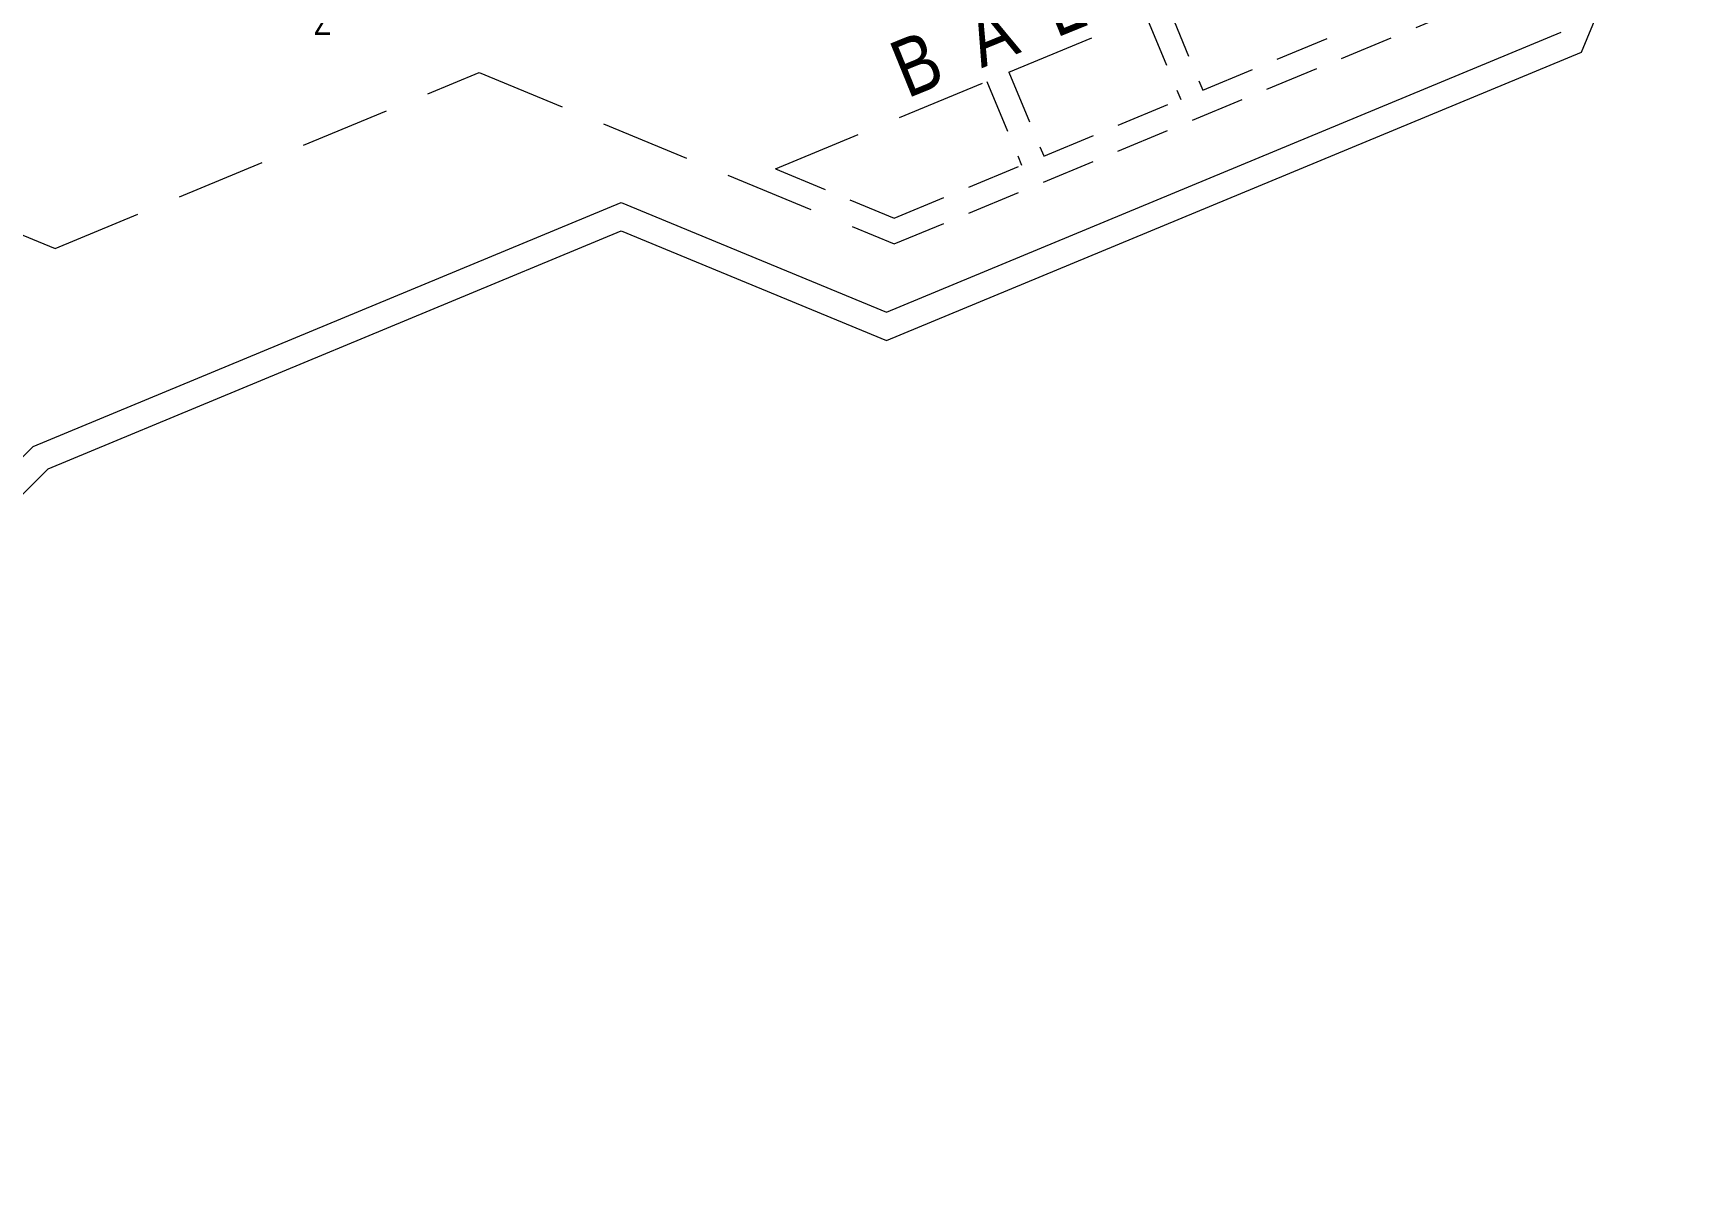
# Model space of a CAD drawing. Header units: inches. Extents: x 2775 to 14269, y 3098 to 7295.
# Drawn here: x 13622.1 to 13968.7, y 3393 to 3631.5 of the extents above; entities that cross this region are included whole.
import ezdxf

# ---------------------------------------------------------------- set-up
doc = ezdxf.new("R2010")
doc.units = ezdxf.units.IN
doc.header["$LTSCALE"] = 0.5
doc.header["$MEASUREMENT"] = 0
doc.linetypes.add('HIDDEN', pattern=[0.375, 0.25, -0.125])
for name, color, linetype, lineweight in [('BALCONY', 250, 'CONTINUOUS', 9), ('ROOFLINE', 250, 'HIDDEN', 9), ('ROOM TEXT', 252, 'CONTINUOUS', 20)]:
    doc.layers.add(name, color=color, linetype=linetype, lineweight=lineweight)
doc.layers.add('ELECTRICAL', color=1, linetype='CONTINUOUS')
doc.styles.add('ARCHENT', font='technical.ttf', dxfattribs={"height": 6})
doc.styles.add('ARCHENTLTD', font='technical.ttf', dxfattribs={"height": 6})

msp = doc.modelspace()

# ---------------------------------------------------------------- linework, layer by layer
at = {"layer": 'BALCONY', "lineweight": 9, "ltscale": 75}
for p, q in [((13945.78, 3627.47), (13968.67, 3682.84)), ((13800.48, 3573.17), (13941.56, 3631.68)), ((13800.48, 3567.22), (13945.78, 3627.47))]:
    msp.add_line(p, q, dxfattribs=at)
at = {"layer": 'BALCONY', "lineweight": 9, "ltscale": 50}
for p, q in [((13622.1, 3545.06), (13745.03, 3596.09)), ((13745.03, 3596.09), (13800.48, 3573.17)), ((13745.04, 3590.14), (13800.48, 3567.22)), ((13475.66, 3398.49), (13622.1, 3545.06))]:
    msp.add_line(p, q, dxfattribs=at)
at = {"layer": 'BALCONY', "linetype": 'ByBlock', "lineweight": 9, "ltscale": 50}
for p, q in [((13625.21, 3540.4), (13745.04, 3590.14)), ((13477.94, 3392.99), (13625.21, 3540.4))]:
    msp.add_line(p, q, dxfattribs=at)
at = {"layer": 'ROOFLINE', "linetype": 'HIDDEN', "ltscale": 90}
for p, q in [((13802.12, 3587.4), (13930.4, 3640.64)), ((13859.36, 3637.07), (13866.63, 3619.56)), ((13854.74, 3635.16), (13862.01, 3617.64)), ((13866.62, 3619.58), (13895.25, 3631.46)), ((13826.09, 3623.32), (13833.36, 3605.81)), ((13821.47, 3621.4), (13828.74, 3603.89)), ((13833.37, 3605.78), (13862, 3617.66)), ((13777.27, 3603.09), (13802.13, 3592.81)), ((13802.13, 3592.81), (13828.75, 3603.86))]:
    msp.add_line(p, q, dxfattribs=at)
at = {"layer": 'ROOFLINE', "linetype": 'HIDDEN', "ltscale": 150}
for p, q in [((13826.09, 3623.33), (13854.72, 3635.21)), ((13826.09, 3623.33), (13854.72, 3635.2)), ((13626.68, 3586.47), (13715.35, 3623.27)), ((13715.35, 3623.27), (13802.12, 3587.4)), ((13777.27, 3603.09), (13821.47, 3621.41)), ((13590.41, 3601.47), (13626.68, 3586.47))]:
    msp.add_line(p, q, dxfattribs=at)

# ---------------------------------------------------------------- texts
at = {"layer": 'ELECTRICAL', "color": 7, "linetype": 'Continuous', "ltscale": 0.375, "insert": (13680.85, 3636.11), "char_height": 5, "width": 26.5, "attachment_point": 1, "style": 'ARCHENT'}
msp.add_mtext('Z', dxfattribs=at)
at = {"layer": 'ROOM TEXT', "insert": (13903.58, 3670.95), "char_height": 12, "attachment_point": 3, "rotation": 22.1545, "style": 'ARCHENTLTD'}
msp.add_mtext('B  A  L  C  O  N  Y\\P  ', dxfattribs=at)

doc.saveas('drawing.dxf')
